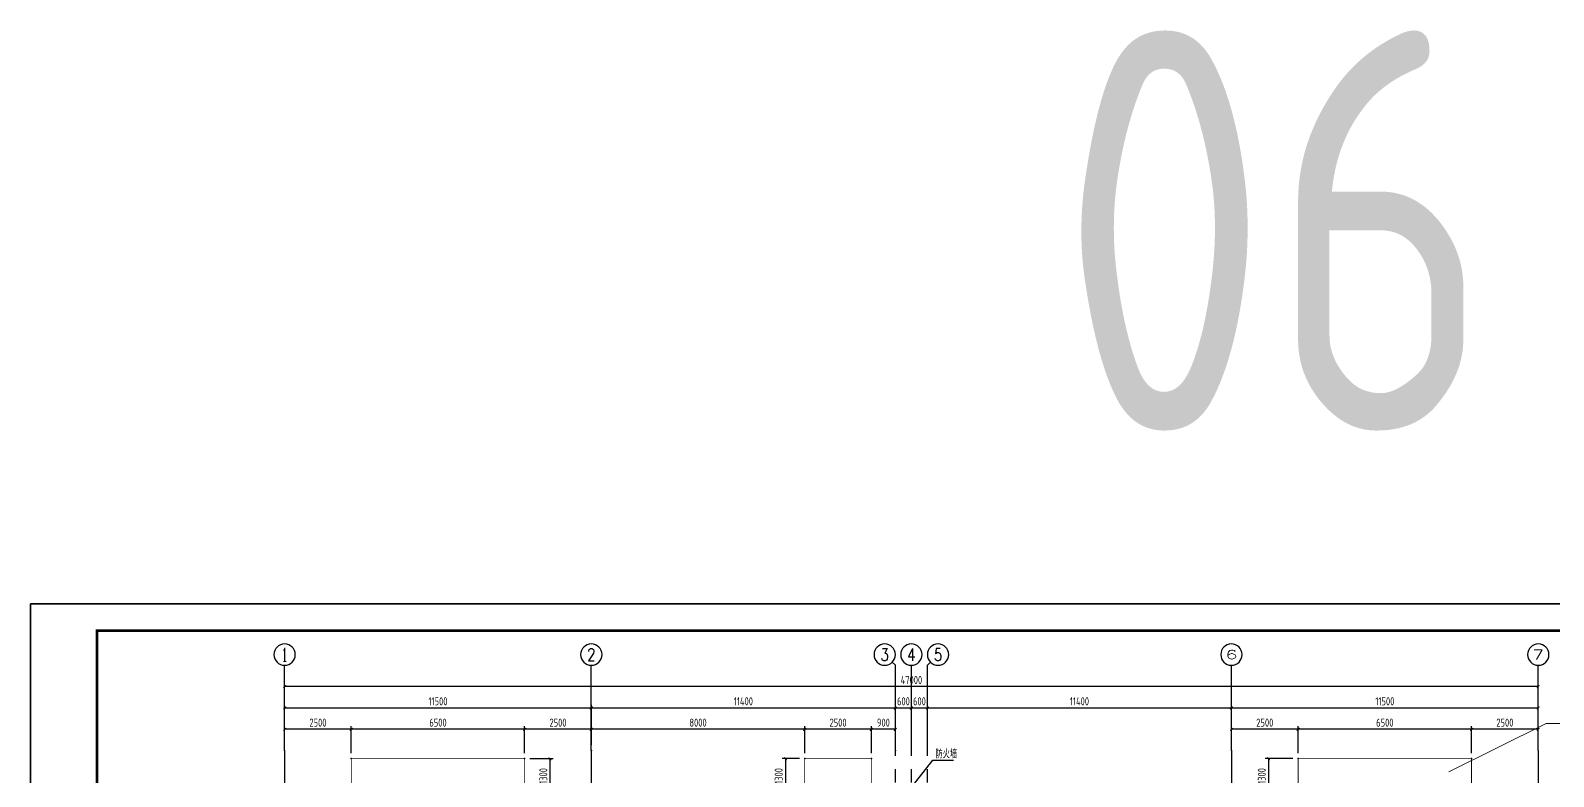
# Model space of a CAD drawing. Header units: millimetres. Extents: x 866309 to 879639, y 39442 to 44891.
# Drawn here: x 871294 to 871865, y 39978 to 40258 of the extents above; entities that cross this region are included whole.
import ezdxf
from ezdxf.enums import TextEntityAlignment as Align

# ---------------------------------------------------------------- set-up
doc = ezdxf.new("R2010")
doc.units = ezdxf.units.MM
doc.header["$LTSCALE"] = 1000
doc.header["$MEASUREMENT"] = 0
doc.linetypes.add('CENTER', pattern=[2, 1.25, -0.25, 0.25, -0.25])
doc.linetypes.add('DOTE', pattern=[2.42, 2, -0.2, 0.02, -0.2])
for name, color, linetype in [('1307', 7, 'Continuous'), ('AXIS', 3, 'Continuous'), ('AXIS_TEXT', 7, 'Continuous'), ('DIM', 7, 'Continuous'), ('DOTE', 1, 'DOTE'), ('梁集中标注', 2, 'Continuous')]:
    doc.layers.add(name, color=color, linetype=linetype)
doc.layers.add('_0', color=7, linetype='Continuous', lineweight=25)
doc.layers.add('LZ', color=64, linetype='Continuous', lineweight=9)
doc.styles.add('_TCH_AXIS', font='COMPLEX', dxfattribs={"bigfont": 'GBCBIG'})
doc.styles.add('COMPLEX', font='COMPLEX')
doc.styles.add('GBHZ', font='gbenor.shx', dxfattribs={"width": 0.9, "bigfont": 'gbcbig.shx'})
doc.dimstyles.new('Y100', dxfattribs={"dimscale": 0, "dimtxt": 3, "dimasz": 0.01, "dimexe": 1.2, "dimexo": 2, "dimgap": 1, "dimtad": 1, "dimdec": 0, "dimlfac": 100, "dimzin": 0, "dimdsep": 46, "dimtxsty": 'GBHZ', "dimblk": 'DX', "dimcen": 0.09, "dimdle": 1, "dimclrd": 7, "dimclre": 7, "dimclrt": 7, "dimadec": 0, "dimazin": 0, "dimtfac": 1, "dimtdec": 0, "dimtix": 1, "dimtmove": 2, "dimatfit": 3, "dimldrblk": 'DX', "dimfxl": 0, "dimtolj": 1, "dimtzin": 0, "dimarcsym": 0})

# ---------------------------------------------------------------- blocks, each defined once
blk = doc.blocks.new('_AXISO')
blk.add_circle((0, 0), 0.5)
at = {"layer": 'AXIS_TEXT', "style": 'COMPLEX', "width": 1.041667}
blk.add_attdef('A', text='', height=0.56, dxfattribs=at).set_placement((-0.25, -0.28), (0.25, -0.28), align=Align.FIT)
blk = doc.blocks.new('DX')
at = {"color": 0, "linetype": 'ByBlock', "const_width": 40}
blk.add_lwpolyline([(-54, -51), (46, 49)], dxfattribs=at)
blk = doc.blocks.new('*D1730')
at = {"layer": 'Defpoints', "color": 0, "transparency": 16777216}
for p in [(871503.85, 40003.59), (871388.85, 39987.59), (871503.85, 39987.59)]:
    blk.add_point(p, dxfattribs=at)
at = {"layer": 'dim', "color": 7, "lineweight": -2, "transparency": 16777216}
for p, q in [((871388.85, 39989.59), (871388.85, 40004.79)), ((871388.86, 40003.59), (871503.84, 40003.59)), ((871503.85, 39989.59), (871503.85, 40004.79))]:
    blk.add_line(p, q, dxfattribs=at)
at = {"layer": 'dim', "color": 7, "lineweight": -2, "transparency": 16777216, "xscale": 0.01, "yscale": 0.01, "zscale": 0.01, "rotation": 180}
blk.add_blockref('DX', (871388.85, 40003.59), dxfattribs=at)
at = {"layer": 'dim', "color": 7, "lineweight": -2, "transparency": 16777216, "xscale": 0.01, "yscale": 0.01, "zscale": 0.01}
blk.add_blockref('DX', (871503.85, 40003.59), dxfattribs=at)
at = {"layer": 'dim', "color": 7, "transparency": 16777216, "insert": (871446.35, 40006.09), "char_height": 3, "attachment_point": 5, "style": 'GBHZ'}
blk.add_mtext('\\A1;11500', dxfattribs=at)
blk = doc.blocks.new('*D1731')
at = {"layer": 'Defpoints', "color": 0, "transparency": 16777216}
for p in [(871617.85, 40003.59), (871503.85, 39987.59), (871617.85, 39987.59)]:
    blk.add_point(p, dxfattribs=at)
at = {"layer": 'dim', "color": 7, "lineweight": -2, "transparency": 16777216}
for p, q in [((871503.85, 39989.59), (871503.85, 40004.79)), ((871503.86, 40003.59), (871617.84, 40003.59)), ((871617.85, 39989.59), (871617.85, 40004.79))]:
    blk.add_line(p, q, dxfattribs=at)
at = {"layer": 'dim', "color": 7, "lineweight": -2, "transparency": 16777216, "xscale": 0.01, "yscale": 0.01, "zscale": 0.01, "rotation": 180}
blk.add_blockref('DX', (871503.85, 40003.59), dxfattribs=at)
at = {"layer": 'dim', "color": 7, "lineweight": -2, "transparency": 16777216, "xscale": 0.01, "yscale": 0.01, "zscale": 0.01}
blk.add_blockref('DX', (871617.85, 40003.59), dxfattribs=at)
at = {"layer": 'dim', "color": 7, "transparency": 16777216, "insert": (871560.85, 40006.09), "char_height": 3, "attachment_point": 5, "style": 'GBHZ'}
blk.add_mtext('\\A1;11400', dxfattribs=at)
blk = doc.blocks.new('*D1732')
at = {"layer": 'Defpoints', "color": 0, "transparency": 16777216}
for p in [(871623.85, 40003.59), (871617.85, 39987.59), (871623.85, 39987.59)]:
    blk.add_point(p, dxfattribs=at)
at = {"layer": 'dim', "color": 7, "lineweight": -2, "transparency": 16777216}
for p, q in [((871617.84, 40003.59), (871617.83, 40003.59)), ((871617.85, 39989.59), (871617.85, 40004.79)), ((871617.85, 40003.59), (871623.85, 40003.59)), ((871623.85, 39989.59), (871623.85, 40004.79)), ((871623.86, 40003.59), (871623.87, 40003.59))]:
    blk.add_line(p, q, dxfattribs=at)
at = {"layer": 'dim', "color": 7, "lineweight": -2, "transparency": 16777216, "xscale": 0.01, "yscale": 0.01, "zscale": 0.01}
blk.add_blockref('DX', (871617.85, 40003.59), dxfattribs=at)
at = {"layer": 'dim', "color": 7, "lineweight": -2, "transparency": 16777216, "xscale": 0.01, "yscale": 0.01, "zscale": 0.01, "rotation": 180}
blk.add_blockref('DX', (871623.85, 40003.59), dxfattribs=at)
at = {"layer": 'dim', "color": 7, "transparency": 16777216, "insert": (871620.85, 40006.09), "char_height": 3, "attachment_point": 5, "style": 'GBHZ'}
blk.add_mtext('\\A1;600', dxfattribs=at)
blk = doc.blocks.new('*D1733')
at = {"layer": 'Defpoints', "color": 0, "transparency": 16777216}
for p in [(871629.85, 40003.59), (871623.85, 39987.59), (871629.85, 39987.59)]:
    blk.add_point(p, dxfattribs=at)
at = {"layer": 'dim', "color": 7, "lineweight": -2, "transparency": 16777216}
for p, q in [((871623.84, 40003.59), (871623.83, 40003.59)), ((871623.85, 39989.59), (871623.85, 40004.79)), ((871623.85, 40003.59), (871629.85, 40003.59)), ((871629.85, 39989.59), (871629.85, 40004.79)), ((871629.86, 40003.59), (871629.87, 40003.59))]:
    blk.add_line(p, q, dxfattribs=at)
at = {"layer": 'dim', "color": 7, "lineweight": -2, "transparency": 16777216, "xscale": 0.01, "yscale": 0.01, "zscale": 0.01}
blk.add_blockref('DX', (871623.85, 40003.59), dxfattribs=at)
at = {"layer": 'dim', "color": 7, "lineweight": -2, "transparency": 16777216, "xscale": 0.01, "yscale": 0.01, "zscale": 0.01, "rotation": 180}
blk.add_blockref('DX', (871629.85, 40003.59), dxfattribs=at)
at = {"layer": 'dim', "color": 7, "transparency": 16777216, "insert": (871626.85, 40006.09), "char_height": 3, "attachment_point": 5, "style": 'GBHZ'}
blk.add_mtext('\\A1;600', dxfattribs=at)
blk = doc.blocks.new('*D1734')
at = {"layer": 'Defpoints', "color": 0, "transparency": 16777216}
for p in [(871743.85, 40003.59), (871629.85, 39987.59), (871743.85, 39987.59)]:
    blk.add_point(p, dxfattribs=at)
at = {"layer": 'dim', "color": 7, "lineweight": -2, "transparency": 16777216}
for p, q in [((871629.85, 39989.59), (871629.85, 40004.79)), ((871629.86, 40003.59), (871743.84, 40003.59)), ((871743.85, 39989.59), (871743.85, 40004.79))]:
    blk.add_line(p, q, dxfattribs=at)
at = {"layer": 'dim', "color": 7, "lineweight": -2, "transparency": 16777216, "xscale": 0.01, "yscale": 0.01, "zscale": 0.01, "rotation": 180}
blk.add_blockref('DX', (871629.85, 40003.59), dxfattribs=at)
at = {"layer": 'dim', "color": 7, "lineweight": -2, "transparency": 16777216, "xscale": 0.01, "yscale": 0.01, "zscale": 0.01}
blk.add_blockref('DX', (871743.85, 40003.59), dxfattribs=at)
at = {"layer": 'dim', "color": 7, "transparency": 16777216, "insert": (871686.85, 40006.09), "char_height": 3, "attachment_point": 5, "style": 'GBHZ'}
blk.add_mtext('\\A1;11400', dxfattribs=at)
blk = doc.blocks.new('*D1735')
at = {"layer": 'Defpoints', "color": 0, "transparency": 16777216}
for p in [(871858.85, 40003.59), (871743.85, 39987.59), (871858.85, 39987.59)]:
    blk.add_point(p, dxfattribs=at)
at = {"layer": 'dim', "color": 7, "lineweight": -2, "transparency": 16777216}
for p, q in [((871743.85, 39989.59), (871743.85, 40004.79)), ((871743.86, 40003.59), (871858.84, 40003.59)), ((871858.85, 39989.59), (871858.85, 40004.79))]:
    blk.add_line(p, q, dxfattribs=at)
at = {"layer": 'dim', "color": 7, "lineweight": -2, "transparency": 16777216, "xscale": 0.01, "yscale": 0.01, "zscale": 0.01, "rotation": 180}
blk.add_blockref('DX', (871743.85, 40003.59), dxfattribs=at)
at = {"layer": 'dim', "color": 7, "lineweight": -2, "transparency": 16777216, "xscale": 0.01, "yscale": 0.01, "zscale": 0.01}
blk.add_blockref('DX', (871858.85, 40003.59), dxfattribs=at)
at = {"layer": 'dim', "color": 7, "transparency": 16777216, "insert": (871801.35, 40006.09), "char_height": 3, "attachment_point": 5, "style": 'GBHZ'}
blk.add_mtext('\\A1;11500', dxfattribs=at)
blk = doc.blocks.new('*D1736')
at = {"layer": 'Defpoints', "color": 0, "transparency": 16777216}
for p in [(871388.85, 40011.59), (871388.85, 39987.59), (871858.85, 39987.59)]:
    blk.add_point(p, dxfattribs=at)
at = {"layer": 'dim', "color": 7, "lineweight": -2, "transparency": 16777216}
for p, q in [((871388.85, 39989.59), (871388.85, 40012.79)), ((871858.84, 40011.59), (871388.86, 40011.59)), ((871858.85, 39989.59), (871858.85, 40012.79))]:
    blk.add_line(p, q, dxfattribs=at)
at = {"layer": 'dim', "color": 7, "lineweight": -2, "transparency": 16777216, "xscale": 0.01, "yscale": 0.01, "zscale": 0.01, "rotation": 180}
blk.add_blockref('DX', (871388.85, 40011.59), dxfattribs=at)
at = {"layer": 'dim', "color": 7, "lineweight": -2, "transparency": 16777216, "xscale": 0.01, "yscale": 0.01, "zscale": 0.01}
blk.add_blockref('DX', (871858.85, 40011.59), dxfattribs=at)
at = {"layer": 'dim', "color": 7, "transparency": 16777216, "insert": (871623.85, 40014.09), "char_height": 3, "attachment_point": 5, "style": 'GBHZ'}
blk.add_mtext('\\A1;47000', dxfattribs=at)
blk = doc.blocks.new('*D1763')
at = {"layer": 'dim', "color": 7, "lineweight": -2, "transparency": 16777216}
for p, q in [((871766.85, 39984.59), (871756.52, 39984.59)), ((871757.72, 39984.58), (871757.72, 39971.6)), ((871766.85, 39971.59), (871756.52, 39971.59))]:
    blk.add_line(p, q, dxfattribs=at)
at = {"layer": 'dim', "color": 0, "transparency": 16777216}
for p in [(871768.85, 39984.59), (871757.72, 39971.59), (871768.85, 39971.59)]:
    blk.add_point(p, dxfattribs=at)
at = {"layer": 'dim', "color": 7, "lineweight": -2, "transparency": 16777216, "xscale": 0.01, "yscale": 0.01, "zscale": 0.01}
for p, rotation in [((871757.72, 39984.59), 90), ((871757.72, 39971.59), 270)]:
    blk.add_blockref('DX', p, dxfattribs=dict(at, rotation=rotation))
at = {"layer": 'dim', "color": 7, "transparency": 16777216, "insert": (871755.22, 39978.09), "char_height": 3, "attachment_point": 5, "rotation": 90, "style": 'GBHZ'}
blk.add_mtext('\\A1;1300', dxfattribs=at)
blk = doc.blocks.new('*D1764')
at = {"layer": 'Defpoints', "color": 0, "transparency": 16777216}
for p in [(871583.85, 39984.59), (871576.6, 39971.59), (871583.85, 39971.59)]:
    blk.add_point(p, dxfattribs=at)
at = {"layer": 'dim', "color": 7, "lineweight": -2, "transparency": 16777216}
for p, q in [((871581.85, 39984.59), (871575.4, 39984.59)), ((871576.6, 39984.58), (871576.6, 39971.6)), ((871581.85, 39971.59), (871575.4, 39971.59))]:
    blk.add_line(p, q, dxfattribs=at)
at = {"layer": 'dim', "color": 7, "lineweight": -2, "transparency": 16777216, "xscale": 0.01, "yscale": 0.01, "zscale": 0.01}
for p, rotation in [((871576.6, 39984.59), 90), ((871576.6, 39971.59), 270)]:
    blk.add_blockref('DX', p, dxfattribs=dict(at, rotation=rotation))
at = {"layer": 'dim', "color": 7, "transparency": 16777216, "insert": (871574.1, 39978.09), "char_height": 3, "attachment_point": 5, "rotation": 90, "style": 'GBHZ'}
blk.add_mtext('\\A1;1300', dxfattribs=at)
blk = doc.blocks.new('*D1765')
at = {"layer": 'dim', "color": 7, "lineweight": -2, "transparency": 16777216}
for p, q in [((871480.85, 39984.59), (871489.53, 39984.59)), ((871488.33, 39984.58), (871488.33, 39971.6)), ((871480.85, 39971.59), (871489.53, 39971.59))]:
    blk.add_line(p, q, dxfattribs=at)
at = {"layer": 'dim', "color": 0, "transparency": 16777216}
for p in [(871478.85, 39984.59), (871478.85, 39971.59), (871488.33, 39971.59)]:
    blk.add_point(p, dxfattribs=at)
at = {"layer": 'dim', "color": 7, "lineweight": -2, "transparency": 16777216, "xscale": 0.01, "yscale": 0.01, "zscale": 0.01}
for p, rotation in [((871488.33, 39984.59), 90), ((871488.33, 39971.59), 270)]:
    blk.add_blockref('DX', p, dxfattribs=dict(at, rotation=rotation))
at = {"layer": 'dim', "color": 7, "transparency": 16777216, "insert": (871485.83, 39978.09), "char_height": 3, "attachment_point": 5, "rotation": 90, "style": 'GBHZ'}
blk.add_mtext('\\A1;1300', dxfattribs=at)
blk = doc.blocks.new('*D1766')
at = {"layer": 'Defpoints', "color": 0, "transparency": 16777216}
for p in [(871833.85, 39995.59), (871833.85, 39984.59), (871858.85, 39987.59)]:
    blk.add_point(p, dxfattribs=at)
at = {"layer": 'dim', "color": 7, "lineweight": -2, "transparency": 16777216}
for p, q in [((871833.85, 39986.59), (871833.85, 39996.79)), ((871858.84, 39995.59), (871833.86, 39995.59)), ((871858.85, 39989.59), (871858.85, 39996.79))]:
    blk.add_line(p, q, dxfattribs=at)
at = {"layer": 'dim', "color": 7, "lineweight": -2, "transparency": 16777216, "xscale": 0.01, "yscale": 0.01, "zscale": 0.01, "rotation": 180}
blk.add_blockref('DX', (871833.85, 39995.59), dxfattribs=at)
at = {"layer": 'dim', "color": 7, "lineweight": -2, "transparency": 16777216, "xscale": 0.01, "yscale": 0.01, "zscale": 0.01}
blk.add_blockref('DX', (871858.85, 39995.59), dxfattribs=at)
at = {"layer": 'dim', "color": 7, "transparency": 16777216, "insert": (871846.35, 39998.09), "char_height": 3, "attachment_point": 5, "style": 'GBHZ'}
blk.add_mtext('\\A1;2500', dxfattribs=at)
blk = doc.blocks.new('*D1767')
at = {"layer": 'dim', "color": 7, "lineweight": -2, "transparency": 16777216}
for p, q in [((871768.85, 39986.59), (871768.85, 39996.79)), ((871833.84, 39995.59), (871768.86, 39995.59)), ((871833.85, 39986.59), (871833.85, 39996.79))]:
    blk.add_line(p, q, dxfattribs=at)
at = {"layer": 'dim', "color": 0, "transparency": 16777216}
for p in [(871768.85, 39995.59), (871768.85, 39984.59), (871833.85, 39984.59)]:
    blk.add_point(p, dxfattribs=at)
at = {"layer": 'dim', "color": 7, "lineweight": -2, "transparency": 16777216, "xscale": 0.01, "yscale": 0.01, "zscale": 0.01, "rotation": 180}
blk.add_blockref('DX', (871768.85, 39995.59), dxfattribs=at)
at = {"layer": 'dim', "color": 7, "lineweight": -2, "transparency": 16777216, "xscale": 0.01, "yscale": 0.01, "zscale": 0.01}
blk.add_blockref('DX', (871833.85, 39995.59), dxfattribs=at)
at = {"layer": 'dim', "color": 7, "transparency": 16777216, "insert": (871801.35, 39998.09), "char_height": 3, "attachment_point": 5, "style": 'GBHZ'}
blk.add_mtext('\\A1;6500', dxfattribs=at)
blk = doc.blocks.new('*D1768')
at = {"layer": 'dim', "color": 7, "lineweight": -2, "transparency": 16777216}
for p, q in [((871743.85, 39989.59), (871743.85, 39996.79)), ((871768.84, 39995.59), (871743.86, 39995.59)), ((871768.85, 39986.59), (871768.85, 39996.79))]:
    blk.add_line(p, q, dxfattribs=at)
at = {"layer": 'dim', "color": 0, "transparency": 16777216}
for p in [(871743.85, 39995.59), (871743.85, 39987.59), (871768.85, 39984.59)]:
    blk.add_point(p, dxfattribs=at)
at = {"layer": 'dim', "color": 7, "lineweight": -2, "transparency": 16777216, "xscale": 0.01, "yscale": 0.01, "zscale": 0.01, "rotation": 180}
blk.add_blockref('DX', (871743.85, 39995.59), dxfattribs=at)
at = {"layer": 'dim', "color": 7, "lineweight": -2, "transparency": 16777216, "xscale": 0.01, "yscale": 0.01, "zscale": 0.01}
blk.add_blockref('DX', (871768.85, 39995.59), dxfattribs=at)
at = {"layer": 'dim', "color": 7, "transparency": 16777216, "insert": (871756.35, 39998.09), "char_height": 3, "attachment_point": 5, "style": 'GBHZ'}
blk.add_mtext('\\A1;2500', dxfattribs=at)
blk = doc.blocks.new('*D1769')
at = {"layer": 'dim', "color": 7, "lineweight": -2, "transparency": 16777216}
for p, q in [((871608.85, 39986.59), (871608.85, 39996.79)), ((871617.84, 39995.59), (871608.86, 39995.59)), ((871617.85, 39989.59), (871617.85, 39996.79))]:
    blk.add_line(p, q, dxfattribs=at)
at = {"layer": 'dim', "color": 0, "transparency": 16777216}
for p in [(871608.85, 39995.59), (871608.85, 39984.59), (871617.85, 39987.59)]:
    blk.add_point(p, dxfattribs=at)
at = {"layer": 'dim', "color": 7, "lineweight": -2, "transparency": 16777216, "xscale": 0.01, "yscale": 0.01, "zscale": 0.01, "rotation": 180}
blk.add_blockref('DX', (871608.85, 39995.59), dxfattribs=at)
at = {"layer": 'dim', "color": 7, "lineweight": -2, "transparency": 16777216, "xscale": 0.01, "yscale": 0.01, "zscale": 0.01}
blk.add_blockref('DX', (871617.85, 39995.59), dxfattribs=at)
at = {"layer": 'dim', "color": 7, "transparency": 16777216, "insert": (871613.35, 39998.09), "char_height": 3, "attachment_point": 5, "style": 'GBHZ'}
blk.add_mtext('\\A1;900', dxfattribs=at)
blk = doc.blocks.new('*D1770')
at = {"layer": 'dim', "color": 7, "lineweight": -2, "transparency": 16777216}
for p, q in [((871583.85, 39986.59), (871583.85, 39996.79)), ((871608.84, 39995.59), (871583.86, 39995.59)), ((871608.85, 39986.59), (871608.85, 39996.79))]:
    blk.add_line(p, q, dxfattribs=at)
at = {"layer": 'dim', "color": 0, "transparency": 16777216}
for p in [(871583.85, 39995.59), (871583.85, 39984.59), (871608.85, 39984.59)]:
    blk.add_point(p, dxfattribs=at)
at = {"layer": 'dim', "color": 7, "lineweight": -2, "transparency": 16777216, "xscale": 0.01, "yscale": 0.01, "zscale": 0.01, "rotation": 180}
blk.add_blockref('DX', (871583.85, 39995.59), dxfattribs=at)
at = {"layer": 'dim', "color": 7, "lineweight": -2, "transparency": 16777216, "xscale": 0.01, "yscale": 0.01, "zscale": 0.01}
blk.add_blockref('DX', (871608.85, 39995.59), dxfattribs=at)
at = {"layer": 'dim', "color": 7, "transparency": 16777216, "insert": (871596.35, 39998.09), "char_height": 3, "attachment_point": 5, "style": 'GBHZ'}
blk.add_mtext('\\A1;2500', dxfattribs=at)
blk = doc.blocks.new('*D1771')
at = {"layer": 'dim', "color": 7, "lineweight": -2, "transparency": 16777216}
for p, q in [((871503.85, 39989.59), (871503.85, 39996.79)), ((871583.84, 39995.59), (871503.86, 39995.59)), ((871583.85, 39986.59), (871583.85, 39996.79))]:
    blk.add_line(p, q, dxfattribs=at)
at = {"layer": 'dim', "color": 0, "transparency": 16777216}
for p in [(871503.85, 39995.59), (871503.85, 39987.59), (871583.85, 39984.59)]:
    blk.add_point(p, dxfattribs=at)
at = {"layer": 'dim', "color": 7, "lineweight": -2, "transparency": 16777216, "xscale": 0.01, "yscale": 0.01, "zscale": 0.01, "rotation": 180}
blk.add_blockref('DX', (871503.85, 39995.59), dxfattribs=at)
at = {"layer": 'dim', "color": 7, "lineweight": -2, "transparency": 16777216, "xscale": 0.01, "yscale": 0.01, "zscale": 0.01}
blk.add_blockref('DX', (871583.85, 39995.59), dxfattribs=at)
at = {"layer": 'dim', "color": 7, "transparency": 16777216, "insert": (871543.85, 39998.09), "char_height": 3, "attachment_point": 5, "style": 'GBHZ'}
blk.add_mtext('\\A1;8000', dxfattribs=at)
blk = doc.blocks.new('*D1772')
at = {"layer": 'dim', "color": 7, "lineweight": -2, "transparency": 16777216}
for p, q in [((871478.85, 39986.59), (871478.85, 39996.79)), ((871503.84, 39995.59), (871478.86, 39995.59)), ((871503.85, 39989.59), (871503.85, 39996.79))]:
    blk.add_line(p, q, dxfattribs=at)
at = {"layer": 'dim', "color": 0, "transparency": 16777216}
for p in [(871478.85, 39995.59), (871478.85, 39984.59), (871503.85, 39987.59)]:
    blk.add_point(p, dxfattribs=at)
at = {"layer": 'dim', "color": 7, "lineweight": -2, "transparency": 16777216, "xscale": 0.01, "yscale": 0.01, "zscale": 0.01, "rotation": 180}
blk.add_blockref('DX', (871478.85, 39995.59), dxfattribs=at)
at = {"layer": 'dim', "color": 7, "lineweight": -2, "transparency": 16777216, "xscale": 0.01, "yscale": 0.01, "zscale": 0.01}
blk.add_blockref('DX', (871503.85, 39995.59), dxfattribs=at)
at = {"layer": 'dim', "color": 7, "transparency": 16777216, "insert": (871491.35, 39998.09), "char_height": 3, "attachment_point": 5, "style": 'GBHZ'}
blk.add_mtext('\\A1;2500', dxfattribs=at)
blk = doc.blocks.new('*D1773')
at = {"layer": 'dim', "color": 7, "lineweight": -2, "transparency": 16777216}
for p, q in [((871413.85, 39986.59), (871413.85, 39996.79)), ((871478.84, 39995.59), (871413.86, 39995.59)), ((871478.85, 39986.59), (871478.85, 39996.79))]:
    blk.add_line(p, q, dxfattribs=at)
at = {"layer": 'dim', "color": 0, "transparency": 16777216}
for p in [(871413.85, 39995.59), (871413.85, 39984.59), (871478.85, 39984.59)]:
    blk.add_point(p, dxfattribs=at)
at = {"layer": 'dim', "color": 7, "lineweight": -2, "transparency": 16777216, "xscale": 0.01, "yscale": 0.01, "zscale": 0.01, "rotation": 180}
blk.add_blockref('DX', (871413.85, 39995.59), dxfattribs=at)
at = {"layer": 'dim', "color": 7, "lineweight": -2, "transparency": 16777216, "xscale": 0.01, "yscale": 0.01, "zscale": 0.01}
blk.add_blockref('DX', (871478.85, 39995.59), dxfattribs=at)
at = {"layer": 'dim', "color": 7, "transparency": 16777216, "insert": (871446.35, 39998.09), "char_height": 3, "attachment_point": 5, "style": 'GBHZ'}
blk.add_mtext('\\A1;6500', dxfattribs=at)
blk = doc.blocks.new('*D1774')
at = {"layer": 'dim', "color": 7, "lineweight": -2, "transparency": 16777216}
for p, q in [((871388.85, 39989.59), (871388.85, 39996.79)), ((871413.84, 39995.59), (871388.86, 39995.59)), ((871413.85, 39986.59), (871413.85, 39996.79))]:
    blk.add_line(p, q, dxfattribs=at)
at = {"layer": 'dim', "color": 0, "transparency": 16777216}
for p in [(871388.85, 39995.59), (871388.85, 39987.59), (871413.85, 39984.59)]:
    blk.add_point(p, dxfattribs=at)
at = {"layer": 'dim', "color": 7, "lineweight": -2, "transparency": 16777216, "xscale": 0.01, "yscale": 0.01, "zscale": 0.01, "rotation": 180}
blk.add_blockref('DX', (871388.85, 39995.59), dxfattribs=at)
at = {"layer": 'dim', "color": 7, "lineweight": -2, "transparency": 16777216, "xscale": 0.01, "yscale": 0.01, "zscale": 0.01}
blk.add_blockref('DX', (871413.85, 39995.59), dxfattribs=at)
at = {"layer": 'dim', "color": 7, "transparency": 16777216, "insert": (871401.35, 39998.09), "char_height": 3, "attachment_point": 5, "style": 'GBHZ'}
blk.add_mtext('\\A1;2500', dxfattribs=at)

msp = doc.modelspace()

# ---------------------------------------------------------------- linework, layer by layer
for p, q in [((871293.569, 39448.627), (871293.569, 40042.627)), ((871293.569, 40042.627), (871293.569, 39448.627)), ((871624.14, 39974.091), (871631.867, 39983.989)), ((871631.867, 39983.989), (871639.598, 39983.989))]:
    msp.add_line(p, q)
at = {"color": 0}
for p, q in [((872134.569, 40042.627), (871293.569, 40042.627)), ((871293.569, 40042.627), (872134.569, 40042.627))]:
    msp.add_line(p, q, dxfattribs=at)
at = {"color": 0, "const_width": 1}
msp.add_lwpolyline([(872124.569, 39458.627), (871318.569, 39458.627), (871318.569, 40032.627), (872124.569, 40032.627)], close=True, dxfattribs=at)
at = {"layer": '_0', "color": 0, "const_width": 0.3}
for points in [[(871413.847, 39984.586), (871413.847, 39971.586)], [(871413.847, 39984.586), (871478.847, 39984.586)], [(871478.847, 39984.586), (871478.847, 39971.586)], [(871583.847, 39984.586), (871608.847, 39984.586)], [(871583.847, 39984.586), (871583.847, 39971.586)], [(871608.847, 39984.586), (871608.847, 39971.586)], [(871768.847, 39984.586), (871833.847, 39984.586)], [(871768.847, 39984.586), (871768.847, 39971.586)], [(871833.847, 39984.586), (871833.847, 39971.586)]]:
    msp.add_lwpolyline(points, dxfattribs=at)
at = {"layer": 'AXIS', "color": 0}
for p, q in [((871388.847, 39987.586), (871388.847, 40019.586)), ((871503.847, 39987.586), (871503.847, 40019.586)), ((871616.675, 40020.757), (871617.847, 40019.586)), ((871617.847, 39987.586), (871617.847, 40019.586)), ((871623.847, 39987.586), (871623.847, 40019.586)), ((871631.018, 40020.757), (871629.847, 40019.586)), ((871629.847, 39987.586), (871629.847, 40019.586)), ((871743.847, 39987.586), (871743.847, 40019.586)), ((871858.847, 39987.586), (871858.847, 40019.586))]:
    msp.add_line(p, q, dxfattribs=at)
at = {"layer": 'DOTE', "linetype": 'CENTER', "ltscale": 0.02}
for p, q in [((871388.847, 39987.586), (871388.847, 39505.586)), ((871503.847, 39987.586), (871503.847, 39505.586)), ((871617.847, 39505.586), (871617.847, 39987.586)), ((871623.847, 39505.586), (871623.847, 39987.586)), ((871629.847, 39505.586), (871629.847, 39987.586)), ((871743.847, 39987.586), (871743.847, 39505.586)), ((871858.847, 39987.586), (871858.847, 39505.586))]:
    msp.add_line(p, q, dxfattribs=at)
at = {"layer": 'LZ'}
for p, q in [((871861.828, 39997.733), (871825.39, 39979.675)), ((871897.825, 39997.733), (871861.828, 39997.733))]:
    msp.add_line(p, q, dxfattribs=at)

# ---------------------------------------------------------------- block references
at = {"layer": 'AXIS', "color": 0}
ref = msp.add_blockref('_AXISO', (871388.847, 40023.586), dxfattribs=dict(at, xscale=-8, yscale=8, zscale=8, rotation=180))
ref.add_attrib('A', '1', dxfattribs={"layer": 'AXIS_TEXT', "color": 0, "height": 5.147, "style": '_TCH_AXIS'}).set_placement((871387.744, 40021.012), (871389.95, 40021.012), align=Align.FIT)
ref = msp.add_blockref('_AXISO', (871503.847, 40023.586), dxfattribs=dict(at, xscale=-8, yscale=8, zscale=8, rotation=180))
ref.add_attrib('A', '2', dxfattribs={"layer": 'AXIS_TEXT', "color": 0, "height": 4.659, "style": '_TCH_AXIS'}).set_placement((871502.294, 40021.256), (871505.4, 40021.256), align=Align.FIT)
ref = msp.add_blockref('_AXISO', (871613.847, 40023.586), dxfattribs=dict(at, xscale=-8, yscale=8, zscale=8, rotation=180))
ref.add_attrib('A', '3', dxfattribs={"layer": 'AXIS_TEXT', "color": 0, "height": 4.659, "style": '_TCH_AXIS'}).set_placement((871612.294, 40021.256), (871615.4, 40021.256), align=Align.FIT)
ref = msp.add_blockref('_AXISO', (871623.847, 40023.586), dxfattribs=dict(at, xscale=-8, yscale=8, zscale=8, rotation=180))
ref.add_attrib('A', '4', dxfattribs={"layer": 'AXIS_TEXT', "color": 0, "height": 4.659, "style": '_TCH_AXIS', "width": 0.875}).set_placement((871622.294, 40021.256), (871625.4, 40021.256), align=Align.FIT)
ref = msp.add_blockref('_AXISO', (871633.847, 40023.586), dxfattribs=dict(at, xscale=-8, yscale=8, zscale=8, rotation=180))
ref.add_attrib('A', '5', dxfattribs={"layer": 'AXIS_TEXT', "color": 0, "height": 4.659, "style": '_TCH_AXIS'}).set_placement((871632.294, 40021.256), (871635.4, 40021.256), align=Align.FIT)
ref = msp.add_blockref('_AXISO', (871743.847, 40023.586), dxfattribs=dict(at, xscale=-8, yscale=8, zscale=8, rotation=180))
ref.add_attrib('A', '6', dxfattribs={"layer": 'AXIS_TEXT', "color": 0, "height": 3.284, "style": '_TCH_AXIS', "width": 2.071429}).set_placement((871741.579, 40021.944), (871746.115, 40021.944), align=Align.FIT)
ref = msp.add_blockref('_AXISO', (871858.847, 40023.586), dxfattribs=dict(at, xscale=-8, yscale=8, zscale=8, rotation=180))
ref.add_attrib('A', '7', dxfattribs={"layer": 'AXIS_TEXT', "color": 0, "height": 3.688, "style": '_TCH_AXIS', "width": 1.714286}).set_placement((871856.74, 40021.742), (871860.954, 40021.742), align=Align.FIT)

# ---------------------------------------------------------------- texts
at = {"layer": '1307', "style": 'GBHZ', "width": 0.9}
msp.add_text('防火墙', height=3, dxfattribs=at).set_placement((871632.884, 39984.721))
at = {"layer": '梁集中标注', "style": 'GBHZ', "width": 0.9}
msp.add_text('06', height=150, dxfattribs=at).set_placement((871679.337, 40107.594))

# ---------------------------------------------------------------- dimensions: what is measured, and where the dimension line sits
at = {"layer": 'dim'}
for base, p1, p2, picture, middle in [((871388.847, 40011.586), (871858.847, 39987.586), (871388.847, 39987.586), '*D1736', (871623.847, 40014.086)), ((871503.847, 40003.586), (871388.847, 39987.586), (871503.847, 39987.586), '*D1730', (871446.347, 40006.086)), ((871617.847, 40003.586), (871503.847, 39987.586), (871617.847, 39987.586), '*D1731', (871560.847, 40006.086)), ((871623.847, 40003.586), (871617.847, 39987.586), (871623.847, 39987.586), '*D1732', (871620.847, 40006.086)), ((871629.847, 40003.586), (871623.847, 39987.586), (871629.847, 39987.586), '*D1733', (871626.847, 40006.086)), ((871743.847, 40003.586), (871629.847, 39987.586), (871743.847, 39987.586), '*D1734', (871686.847, 40006.086)), ((871858.847, 40003.586), (871743.847, 39987.586), (871858.847, 39987.586), '*D1735', (871801.347, 40006.086)), ((871388.847, 39995.586), (871413.847, 39984.586), (871388.847, 39987.586), '*D1774', (871401.347, 39998.086)), ((871413.847, 39995.586), (871478.847, 39984.586), (871413.847, 39984.586), '*D1773', (871446.347, 39998.086)), ((871478.847, 39995.586), (871503.847, 39987.586), (871478.847, 39984.586), '*D1772', (871491.347, 39998.086)), ((871503.847, 39995.586), (871583.847, 39984.586), (871503.847, 39987.586), '*D1771', (871543.847, 39998.086)), ((871583.847, 39995.586), (871608.847, 39984.586), (871583.847, 39984.586), '*D1770', (871596.347, 39998.086)), ((871608.847, 39995.586), (871617.847, 39987.586), (871608.847, 39984.586), '*D1769', (871613.347, 39998.086)), ((871743.847, 39995.586), (871768.847, 39984.586), (871743.847, 39987.586), '*D1768', (871756.347, 39998.086)), ((871768.847, 39995.586), (871833.847, 39984.586), (871768.847, 39984.586), '*D1767', (871801.347, 39998.086)), ((871833.847, 39995.586), (871858.847, 39987.586), (871833.847, 39984.586), '*D1766', (871846.347, 39998.086))]:
    dim = msp.add_linear_dim(base=base, p1=p1, p2=p2, dimstyle='Y100', override={"dimscale": 1}, dxfattribs=at)
    dim.commit()
    dim.dimension.update_dxf_attribs({"geometry": picture, "text_midpoint": middle})
for base, p1, p2, picture, middle in [((871488.33, 39971.586), (871478.847, 39984.586), (871478.847, 39971.586), '*D1765', (871485.83, 39978.086)), ((871576.601, 39971.586), (871583.847, 39984.586), (871583.847, 39971.586), '*D1764', (871574.101, 39978.086)), ((871757.724, 39971.586), (871768.847, 39984.586), (871768.847, 39971.586), '*D1763', (871755.224, 39978.086))]:
    dim = msp.add_linear_dim(base=base, p1=p1, p2=p2, angle=90, dimstyle='Y100', override={"dimscale": 1}, dxfattribs=at)
    dim.commit()
    dim.dimension.update_dxf_attribs({"geometry": picture, "text_midpoint": middle})

doc.saveas('drawing.dxf')
